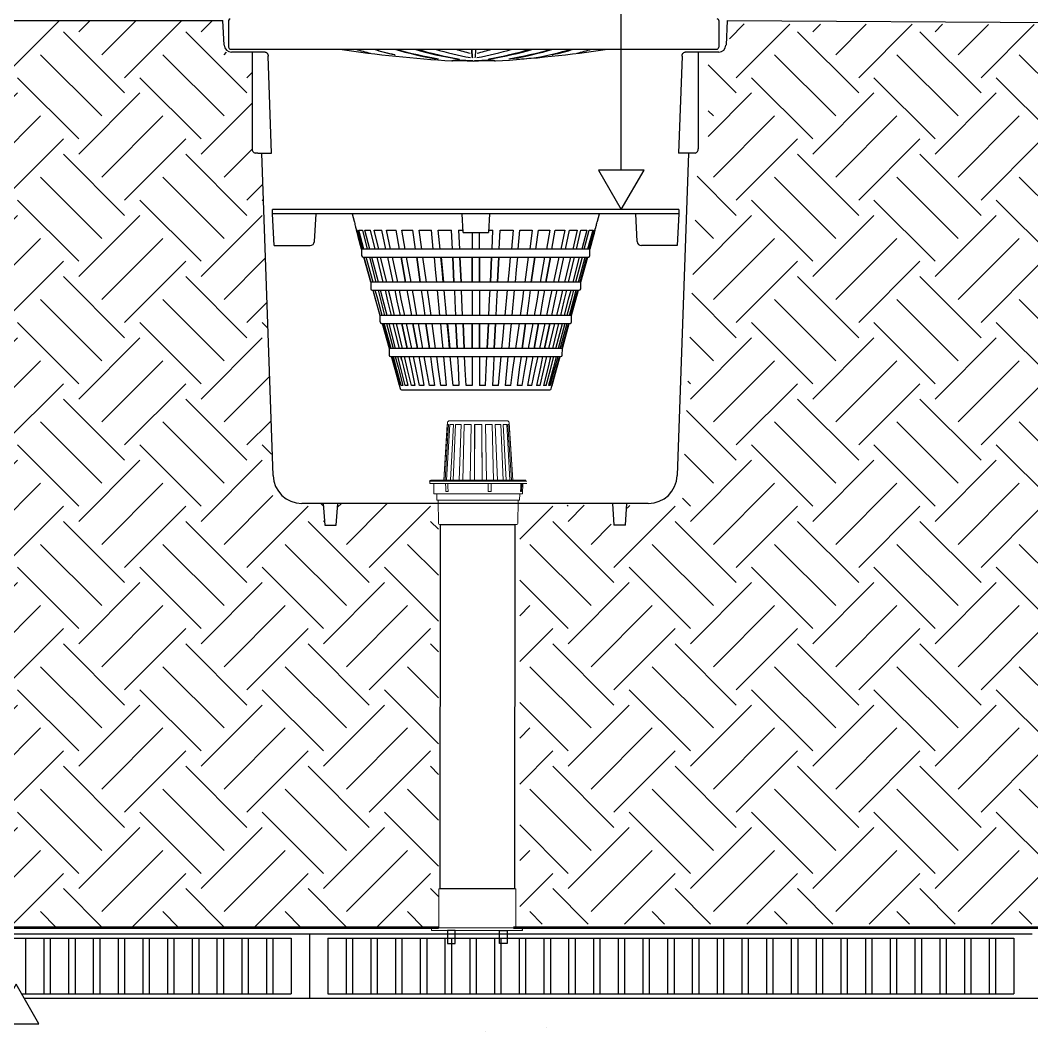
# Model space of a CAD drawing. Header units: millimetres. Extents: x 3083 to 7283, y 1609 to 4579.
# Drawn here: x 3939.4 to 4310.5, y 3031.5 to 3405.3 of the extents above; entities that cross this region are included whole.
import ezdxf

# ---------------------------------------------------------------- set-up
doc = ezdxf.new("R2010")
doc.units = ezdxf.units.MM
pattern_1 = [(45, (-13893.087, -342.53), (0, 44.90128), [31.75, -31.75]), (45, (-13901.506, -334.11), (0, 44.90128), [31.75, -31.75]), (45, (-13909.925, -325.69), (0, 44.90128), [31.75, -31.75]), (135, (-13909.925, -320.078), (-44.90128, 0), [31.75, -31.75]), (135, (-13901.506, -311.66), (-44.90128, 0), [31.75, -31.75]), (135, (-13893.087, -303.24), (-44.90128, 0), [31.75, -31.75])]

msp = doc.modelspace()

# ---------------------------------------------------------------- hatches: boundary and pattern name
h = msp.add_hatch()
h.set_pattern_fill('EARTH', color=256, scale=5, angle=45)
h.set_pattern_definition(pattern_1)
h.paths.add_polyline_path([(3788.25, 3087.71), (3788.25, 3079.16), (3793.19, 3079.16)], flags=17)
h.paths.add_polyline_path([(3617.07, 3274.43), (3614.29, 3275.72), (3614.86, 3268)], flags=16)
edge = h.paths.add_edge_path()
edge.add_line((4092.93, 3072.51), (4092.79, 3228.14))
edge.add_line((4092.79, 3228.14), (4055.91, 3228.14))
edge.add_line((4055.91, 3228.14), (4055.35, 3220.21))
edge.add_line((4055.35, 3220.21), (4051.12, 3220.21))
edge.add_line((4051.12, 3220.21), (4050.56, 3228.14))
edge.add_line((4050.56, 3228.14), (4032.15, 3228.14))
edge.add_line((4032.15, 3228.14), (4028.02, 3356.67))
edge.add_line((4028.02, 3356.67), (4024.45, 3356.67))
edge.add_line((4024.45, 3356.67), (4024.45, 3393.69))
edge.add_line((4024.45, 3393.69), (4013.54, 3393.69))
edge.add_line((4013.54, 3393.69), (4013.73, 3405.33))
edge.add_line((4013.73, 3405.33), (3587.72, 3405.33))
edge.add_line((3587.72, 3405.33), (3587.72, 3270))
edge.add_arc((3589.72, 3270), 2, 180, 270)
edge.add_line((3589.72, 3268), (3614.86, 3268))
edge.add_line((3614.86, 3268), (3786.25, 3268))
edge.add_arc((3786.25, 3266), 2, 0, 90, ccw=False)
edge.add_line((3788.25, 3266), (3788.25, 3072.51))
edge.add_line((3788.25, 3072.51), (4092.93, 3072.51))
h = msp.add_hatch()
h.set_pattern_fill('EARTH', color=256, scale=5, angle=45)
h.set_pattern_definition(pattern_1)
h.paths.add_polyline_path([(4518.37, 3358.2), (4507.12, 3358.2), (4506.83, 3366.81), (4506.61, 3373.49), (4504.84, 3373.49), (4504.84, 3376.9), (4479.04, 3376.9), (4479.04, 3385.7), (4475.55, 3385.7), (4475.55, 3389.39), (4472.99, 3389.39), (4472.99, 3393.96), (4471.1, 3393.96), (4471.1, 3397.36), (4469.74, 3397.36), (4469.74, 3403.59), (4199.63, 3404.02), (4199.63, 3389.77), (4191.82, 3389.77), (4191.82, 3353.66), (4188.01, 3353.66), (4182.31, 3227.37), (4162.15, 3227.37), (4162.15, 3219.43), (4156.28, 3219.43), (4156.28, 3227.45), (4122.68, 3227.45), (4122.68, 3073.85), (4518.37, 3073.85)])

# ---------------------------------------------------------------- linework, layer by layer
for p, q in [((4159.93, 3350.44, -163.19), (4159.93, 3502.48, -163.19)), ((3579.72, 3405.33, -163.19), (4013.73, 3405.33, -163.19)), ((4198.85, 3405.33, -163.19), (4469.74, 3403.59, -163.19)), ((4045.49, 3070.31, -163.19), (4045.49, 3046.62, -163.19)), ((4045.49, 3070.31, -163.19), (4310.74, 3070.31, -163.19)), ((4045.49, 3070.31, -163.19), (4045.49, 3046.62, -163.19)), ((3941.29, 3068.73, -163.19), (3941.29, 3048.2, -163.19)), ((3948, 3068.73, -163.19), (3948, 3048.2, -163.19)), ((3950.37, 3068.73, -163.19), (3950.37, 3048.2, -163.19)), ((3957.08, 3068.73, -163.19), (3957.08, 3068.41, -163.19)), ((3957.08, 3068.41, -163.19), (3957.08, 3048.2, -163.19)), ((3959.45, 3068.73, -163.19), (3959.45, 3048.2, -163.19)), ((3966.16, 3068.73, -163.19), (3966.16, 3048.2, -163.19)), ((3968.52, 3068.73, -163.19), (3968.52, 3048.2, -163.19)), ((3975.23, 3068.73, -163.19), (3975.23, 3048.2, -163.19)), ((3977.6, 3068.73, -163.19), (3977.6, 3048.2, -163.19)), ((3984.31, 3068.73, -163.19), (3984.31, 3048.2, -163.19)), ((3986.68, 3068.73, -163.19), (3986.68, 3048.2, -163.19)), ((3993.39, 3068.73, -163.19), (3993.39, 3048.2, -163.19)), ((3995.76, 3068.73, -163.19), (3995.76, 3048.2, -163.19)), ((4002.47, 3068.73, -163.19), (4002.47, 3048.2, -163.19)), ((4004.84, 3068.73, -163.19), (4004.84, 3048.2, -163.19)), ((4011.55, 3068.73, -163.19), (4011.55, 3048.2, -163.19)), ((4013.92, 3068.73, -163.19), (4013.92, 3048.2, -163.19)), ((4020.63, 3068.73, -163.19), (4020.63, 3048.2, -163.19)), ((4022.99, 3068.73, -163.19), (4022.99, 3048.2, -163.19)), ((4029.7, 3068.73, -163.19), (4029.7, 3048.2, -163.19)), ((4032.07, 3068.73, -163.19), (4032.07, 3048.2, -163.19)), ((4038.78, 3068.73, -163.19), (4038.78, 3048.2, -163.19)), ((4052.2, 3068.73, -163.19), (4304.03, 3068.73, -163.19)), ((4052.2, 3068.73, -163.19), (4052.2, 3048.2, -163.19)), ((4058.91, 3068.73, -163.19), (4058.91, 3048.2, -163.19)), ((4061.28, 3068.73, -163.19), (4061.28, 3048.2, -163.19)), ((4067.99, 3068.73, -163.19), (4067.99, 3048.2, -163.19)), ((4070.36, 3068.73, -163.19), (4070.36, 3048.2, -163.19)), ((4077.07, 3068.73, -163.19), (4077.07, 3048.2, -163.19)), ((4079.44, 3068.73, -163.19), (4079.44, 3048.2, -163.19)), ((4086.15, 3068.73, -163.19), (4086.15, 3048.2, -163.19)), ((4088.52, 3068.73, -163.19), (4088.52, 3048.2, -163.19)), ((4095.23, 3068.73, -163.19), (4095.23, 3048.2, -163.19)), ((4097.59, 3068.73, -163.19), (4097.59, 3048.2, -163.19)), ((4104.3, 3068.73, -163.19), (4104.3, 3048.2, -163.19)), ((4106.67, 3068.73, -163.19), (4106.67, 3048.2, -163.19)), ((4113.38, 3068.73, -163.19), (4113.38, 3048.2, -163.19)), ((4115.75, 3068.73, -163.19), (4115.75, 3048.2, -163.19)), ((4122.46, 3068.73, -163.19), (4122.46, 3048.2, -163.19)), ((4124.83, 3068.73, -163.19), (4124.83, 3048.2, -163.19)), ((4131.54, 3068.73, -163.19), (4131.54, 3048.2, -163.19)), ((4133.91, 3068.73, -163.19), (4133.91, 3048.2, -163.19)), ((4140.62, 3068.73, -163.19), (4140.62, 3048.2, -163.19)), ((4142.99, 3068.73, -163.19), (4142.99, 3048.2, -163.19)), ((4149.7, 3068.73, -163.19), (4149.7, 3048.2, -163.19)), ((4152.06, 3068.73, -163.19), (4152.06, 3048.2, -163.19)), ((4158.77, 3068.73, -163.19), (4158.77, 3048.2, -163.19)), ((4161.14, 3068.73, -163.19), (4161.14, 3048.2, -163.19)), ((4167.85, 3068.73, -163.19), (4167.85, 3048.2, -163.19)), ((4170.22, 3068.73, -163.19), (4170.22, 3048.2, -163.19)), ((4176.93, 3068.73, -163.19), (4176.93, 3048.2, -163.19)), ((4179.3, 3068.73, -163.19), (4179.3, 3048.2, -163.19)), ((4186.01, 3068.73, -163.19), (4186.01, 3048.2, -163.19)), ((4188.38, 3068.73, -163.19), (4188.38, 3048.2, -163.19)), ((4195.09, 3068.73, -163.19), (4195.09, 3048.2, -163.19)), ((4197.46, 3068.73, -163.19), (4197.46, 3048.2, -163.19)), ((4204.17, 3068.73, -163.19), (4204.17, 3048.2, -163.19)), ((4206.53, 3068.73, -163.19), (4206.53, 3048.2, -163.19)), ((4213.24, 3068.73, -163.19), (4213.24, 3048.2, -163.19)), ((4215.61, 3068.73, -163.19), (4215.61, 3048.2, -163.19)), ((4222.32, 3068.73, -163.19), (4222.32, 3048.2, -163.19)), ((4224.69, 3068.73, -163.19), (4224.69, 3048.2, -163.19)), ((4231.4, 3068.73, -163.19), (4231.4, 3048.2, -163.19)), ((4233.77, 3068.73, -163.19), (4233.77, 3048.2, -163.19)), ((4240.48, 3068.73, -163.19), (4240.48, 3048.2, -163.19)), ((4242.85, 3068.73, -163.19), (4242.85, 3048.2, -163.19)), ((4249.56, 3068.73, -163.19), (4249.56, 3048.2, -163.19)), ((4251.93, 3068.73, -163.19), (4251.93, 3048.2, -163.19)), ((4258.64, 3068.73, -163.19), (4258.64, 3048.2, -163.19)), ((4261, 3068.73, -163.19), (4261, 3048.2, -163.19)), ((4267.71, 3068.73, -163.19), (4267.71, 3048.2, -163.19)), ((4270.08, 3068.73, -163.19), (4270.08, 3048.2, -163.19)), ((4276.79, 3068.73, -163.19), (4276.79, 3048.2, -163.19)), ((4279.16, 3068.73, -163.19), (4279.16, 3048.2, -163.19)), ((4285.87, 3068.73, -163.19), (4285.87, 3048.2, -163.19)), ((4288.24, 3068.73, -163.19), (4288.24, 3048.2, -163.19)), ((4294.95, 3068.73, -163.19), (4294.95, 3048.2, -163.19)), ((4297.32, 3068.73, -163.19), (4297.32, 3048.2, -163.19)), ((4304.03, 3068.73, -163.19), (4304.03, 3048.2, -163.19)), ((3939.87, 3048.2, -163.19), (4038.78, 3048.2, -163.19)), ((4052.2, 3048.2, -163.19), (4304.03, 3048.2, -163.19)), ((3940.78, 3046.62, -163.19), (4045.49, 3046.62, -163.19)), ((4045.49, 3046.62, -163.19), (4310.74, 3046.62, -163.19))]:
    msp.add_line(p, q)
at = {"linetype": 'Continuous', "lineweight": -3}
for p, q in [((4014.21, 3396.2, -163.19), (4013.73, 3405.33, -163.19)), ((4015.82, 3405.33, -163.19), (4015.82, 3395.54, -163.19)), ((4195.7, 3405.33, -163.19), (4195.7, 3395.54, -163.19)), ((4198.85, 3405.33, -163.19), (4198.37, 3396.2, -163.19)), ((4016.61, 3394.75, -163.19), (4194.91, 3394.75, -163.19)), ((4029.24, 3393.69, -163.19), (4016.85, 3393.69, -163.19)), ((4024.45, 3393.69, -163.19), (4024.45, 3358.26, -163.19)), ((4031.6, 3356.67, -163.19), (4030.36, 3392.19, -163.19)), ((4111.08, 3391.04, -163.19), (4111.06, 3391.04, -163.19)), ((4182.23, 3392.19, -163.19), (4180.99, 3356.67, -163.19)), ((4195.73, 3393.69, -163.19), (4183.35, 3393.69, -163.19)), ((4188.14, 3393.69, -163.19), (4188.14, 3358.26, -163.19)), ((4097.8, 3390.44, -163.19), (4097.79, 3390.43, -163.19)), ((4105.43, 3390.44, -163.19), (4105.76, 3390.43, -163.19)), ((4105.76, 3390.43, -163.19), (4106.09, 3390.44, -163.19)), ((4106.09, 3390.44, -163.19), (4106.8, 3390.48, -163.19)), ((4106.8, 3390.48, -163.19), (4107.5, 3390.52, -163.19)), ((4113.06, 3390.58, -163.19), (4113.38, 3390.53, -163.19)), ((4113.73, 3390.44, -163.19), (4113.73, 3390.43, -163.19)), ((4026.51, 3356.67, -163.19), (4025.57, 3356.67, -163.19)), ((4026.51, 3356.67, -163.19), (4031.6, 3356.67, -163.19)), ((4032.15, 3238.35, -163.19), (4028.02, 3356.67, -163.19)), ((4184.57, 3356.67, -163.19), (4180.43, 3238.35, -163.19)), ((4186.08, 3356.67, -163.19), (4180.99, 3356.67, -163.19)), ((4187.02, 3356.67, -163.19), (4186.08, 3356.67, -163.19)), ((4031.94, 3334.38, -163.19), (4031.94, 3335.96, -163.19)), ((4181.1, 3335.96, -163.19), (4031.94, 3335.96, -163.19)), ((4181.1, 3335.96, -163.19), (4181.1, 3334.38, -163.19)), ((4032.55, 3322.74, -163.19), (4031.94, 3334.38, -163.19)), ((4181.1, 3334.38, -163.19), (4031.94, 3334.38, -163.19)), ((4047.81, 3334.38, -163.19), (4047.28, 3324.25, -163.19)), ((4061.11, 3334.38, -163.19), (4061.85, 3331.73, -163.19)), ((4101.86, 3327.5, -163.19), (4101.5, 3334.38, -163.19)), ((4111.54, 3334.38, -163.19), (4111.18, 3327.5, -163.19)), ((4151.19, 3331.73, -163.19), (4151.93, 3334.38, -163.19)), ((4165.76, 3324.25, -163.19), (4165.23, 3334.38, -163.19)), ((4181.1, 3334.38, -163.19), (4180.49, 3322.74, -163.19)), ((4062.51, 3329.07, -163.19), (4064.61, 3321.46, -163.19)), ((4062.51, 3329.04, -163.19), (4062.52, 3329.04, -163.19)), ((4062.77, 3328.42, -163.19), (4063.14, 3328.42, -163.19)), ((4063.24, 3326.71, -163.19), (4062.77, 3328.42, -163.19)), ((4063.14, 3328.42, -163.19), (4065.04, 3321.46, -163.19)), ((4063.6, 3328.42, -163.19), (4064.9, 3328.42, -163.19)), ((4065.5, 3321.46, -163.19), (4063.6, 3328.42, -163.19)), ((4064.9, 3328.42, -163.19), (4066.71, 3321.46, -163.19)), ((4065.8, 3328.42, -163.19), (4067.91, 3328.42, -163.19)), ((4067.61, 3321.46, -163.19), (4065.8, 3328.42, -163.19)), ((4069.59, 3321.46, -163.19), (4067.91, 3328.42, -163.19)), ((4069.24, 3328.42, -163.19), (4072.11, 3328.42, -163.19)), ((4070.91, 3321.46, -163.19), (4069.24, 3328.42, -163.19)), ((4073.58, 3321.46, -163.19), (4072.11, 3328.42, -163.19)), ((4073.81, 3328.42, -163.19), (4077.34, 3328.42, -163.19)), ((4075.28, 3321.46, -163.19), (4073.81, 3328.42, -163.19)), ((4078.58, 3321.46, -163.19), (4077.34, 3328.42, -163.19)), ((4079.37, 3328.42, -163.19), (4083.47, 3328.42, -163.19)), ((4080.61, 3321.46, -163.19), (4079.37, 3328.42, -163.19)), ((4084.43, 3321.46, -163.19), (4083.47, 3328.42, -163.19)), ((4086.72, 3321.46, -163.19), (4085.76, 3328.42, -163.19)), ((4090.95, 3321.46, -163.19), (4090.29, 3328.42, -163.19)), ((4093.44, 3321.46, -163.19), (4092.78, 3328.42, -163.19)), ((4097.94, 3321.46, -163.19), (4097.61, 3328.42, -163.19)), ((4100.21, 3328.42, -163.19), (4101.81, 3328.42, -163.19)), ((4100.21, 3328.42, -163.19), (4100.55, 3321.46, -163.19)), ((4101.86, 3327.5, -163.19), (4111.18, 3327.5, -163.19)), ((4105.2, 3327.5, -163.19), (4105.2, 3321.46, -163.19)), ((4107.84, 3321.46, -163.19), (4107.84, 3327.5, -163.19)), ((4111.23, 3328.42, -163.19), (4112.83, 3328.42, -163.19)), ((4112.49, 3321.46, -163.19), (4112.83, 3328.42, -163.19)), ((4115.1, 3321.46, -163.19), (4115.43, 3328.42, -163.19)), ((4120.26, 3328.42, -163.19), (4119.6, 3321.46, -163.19)), ((4122.09, 3321.46, -163.19), (4122.75, 3328.42, -163.19)), ((4122.75, 3328.42, -163.19), (4127.28, 3328.42, -163.19)), ((4127.28, 3328.42, -163.19), (4126.32, 3321.46, -163.19)), ((4128.61, 3321.46, -163.19), (4129.57, 3328.42, -163.19)), ((4129.57, 3328.42, -163.19), (4133.67, 3328.42, -163.19)), ((4133.67, 3328.42, -163.19), (4132.43, 3321.46, -163.19)), ((4134.46, 3321.46, -163.19), (4135.7, 3328.42, -163.19)), ((4135.7, 3328.42, -163.19), (4139.23, 3328.42, -163.19)), ((4139.23, 3328.42, -163.19), (4137.76, 3321.46, -163.19)), ((4139.46, 3321.46, -163.19), (4140.93, 3328.42, -163.19)), ((4140.93, 3328.42, -163.19), (4143.8, 3328.42, -163.19)), ((4143.8, 3328.42, -163.19), (4142.13, 3321.46, -163.19)), ((4143.45, 3321.46, -163.19), (4145.13, 3328.42, -163.19)), ((4145.13, 3328.42, -163.19), (4147.24, 3328.42, -163.19)), ((4147.24, 3328.42, -163.19), (4145.43, 3321.46, -163.19)), ((4146.33, 3321.46, -163.19), (4148.14, 3328.42, -163.19)), ((4149.44, 3328.42, -163.19), (4147.54, 3321.46, -163.19)), ((4148, 3321.46, -163.19), (4149.9, 3328.42, -163.19)), ((4148.14, 3328.42, -163.19), (4149.44, 3328.42, -163.19)), ((4148.43, 3321.46, -163.19), (4150.53, 3329.07, -163.19)), ((4150.27, 3328.42, -163.19), (4149.8, 3326.71, -163.19)), ((4149.9, 3328.42, -163.19), (4150.27, 3328.42, -163.19)), ((4150.53, 3329.04, -163.19), (4150.53, 3329.04, -163.19)), ((4064.64, 3321.46, -163.19), (4063.4, 3325.92, -163.19)), ((4149.64, 3325.92, -163.19), (4148.4, 3321.46, -163.19)), ((4032.55, 3322.74, -163.19), (4045.7, 3322.74, -163.19)), ((4064.61, 3321.46, -163.19), (4064.64, 3319.03, -163.19)), ((4148.43, 3321.46, -163.19), (4064.61, 3321.46, -163.19)), ((4148.4, 3319.03, -163.19), (4148.43, 3321.46, -163.19)), ((4180.49, 3322.74, -163.19), (4167.35, 3322.74, -163.19)), ((4065.43, 3318.51, -163.19), (4067.99, 3309.3, -163.19)), ((4068.01, 3309.3, -163.19), (4065.46, 3318.51, -163.19)), ((4068.83, 3309.3, -163.19), (4066.31, 3318.51, -163.19)), ((4067.48, 3318.51, -163.19), (4069.88, 3309.3, -163.19)), ((4070.79, 3309.3, -163.19), (4068.38, 3318.51, -163.19)), ((4072.51, 3309.3, -163.19), (4070.3, 3318.51, -163.19)), ((4073.83, 3309.3, -163.19), (4071.62, 3318.51, -163.19)), ((4076.17, 3309.3, -163.19), (4074.21, 3318.51, -163.19)), ((4077.87, 3309.3, -163.19), (4075.91, 3318.51, -163.19)), ((4079.11, 3318.51, -163.19), (4080.75, 3309.3, -163.19)), ((4080.75, 3309.3, -163.19), (4079.11, 3318.51, -163.19)), ((4082.78, 3309.3, -163.19), (4081.14, 3318.51, -163.19)), ((4084.84, 3318.51, -163.19), (4086.12, 3309.3, -163.19)), ((4086.12, 3309.3, -163.19), (4084.84, 3318.51, -163.19)), ((4088.41, 3309.3, -163.19), (4087.13, 3318.51, -163.19)), ((4093.81, 3318.51, -163.19), (4094.68, 3309.3, -163.19)), ((4094.69, 3309.3, -163.19), (4093.82, 3318.51, -163.19)), ((4094.7, 3309.3, -163.19), (4093.83, 3318.51, -163.19)), ((4098.09, 3318.51, -163.19), (4098.53, 3309.3, -163.19)), ((4098.53, 3309.3, -163.19), (4098.09, 3318.51, -163.19)), ((4101.14, 3309.3, -163.19), (4100.69, 3318.51, -163.19)), ((4100.69, 3318.51, -163.19), (4101.14, 3309.3, -163.19)), ((4105.2, 3318.51, -163.19), (4105.2, 3309.3, -163.19)), ((4105.2, 3309.3, -163.19), (4105.2, 3318.51, -163.19)), ((4107.84, 3318.51, -163.19), (4107.84, 3309.3, -163.19)), ((4107.84, 3309.3, -163.19), (4107.84, 3318.51, -163.19)), ((4111.9, 3309.3, -163.19), (4112.35, 3318.51, -163.19)), ((4112.35, 3318.51, -163.19), (4111.9, 3309.3, -163.19)), ((4114.95, 3318.51, -163.19), (4114.51, 3309.3, -163.19)), ((4114.51, 3309.3, -163.19), (4114.95, 3318.51, -163.19)), ((4124.63, 3309.3, -163.19), (4125.91, 3318.51, -163.19)), ((4128.2, 3318.51, -163.19), (4126.92, 3309.3, -163.19)), ((4126.92, 3309.3, -163.19), (4128.2, 3318.51, -163.19)), ((4130.26, 3309.3, -163.19), (4131.9, 3318.51, -163.19)), ((4133.93, 3318.51, -163.19), (4132.29, 3309.3, -163.19)), ((4132.29, 3309.3, -163.19), (4133.93, 3318.51, -163.19)), ((4135.17, 3309.3, -163.19), (4137.13, 3318.51, -163.19)), ((4136.87, 3309.3, -163.19), (4138.83, 3318.51, -163.19)), ((4139.21, 3309.3, -163.19), (4141.42, 3318.51, -163.19)), ((4140.53, 3309.3, -163.19), (4142.74, 3318.51, -163.19)), ((4142.25, 3309.3, -163.19), (4144.66, 3318.51, -163.19)), ((4145.56, 3318.51, -163.19), (4143.16, 3309.3, -163.19)), ((4144.21, 3309.3, -163.19), (4146.73, 3318.51, -163.19)), ((4147.19, 3318.51, -163.19), (4144.67, 3309.3, -163.19)), ((4145.03, 3309.3, -163.19), (4147.58, 3318.51, -163.19)), ((4145.05, 3309.3, -163.19), (4147.61, 3318.51, -163.19)), ((4067.99, 3309.3, -163.19), (4068.01, 3306.87, -163.19)), ((4145.05, 3309.3, -163.19), (4067.99, 3309.3, -163.19)), ((4145.03, 3306.87, -163.19), (4145.05, 3309.3, -163.19)), ((4068.81, 3306.35, -163.19), (4071.36, 3297.13, -163.19)), ((4092.39, 3306.35, -163.19), (4093.26, 3297.13, -163.19)), ((4095.75, 3297.13, -163.19), (4094.87, 3306.35, -163.19)), ((4117.29, 3297.13, -163.19), (4118.17, 3306.35, -163.19)), ((4120.65, 3306.35, -163.19), (4119.78, 3297.13, -163.19)), ((4141.68, 3297.13, -163.19), (4144.23, 3306.35, -163.19)), ((4071.36, 3297.13, -163.19), (4071.38, 3294.7, -163.19)), ((4141.68, 3297.13, -163.19), (4071.36, 3297.13, -163.19)), ((4072.18, 3294.18, -163.19), (4074.74, 3284.97, -163.19)), ((4072.5, 3294.18, -163.19), (4075.02, 3284.97, -163.19)), ((4075.48, 3284.97, -163.19), (4072.96, 3294.18, -163.19)), ((4073.82, 3294.18, -163.19), (4076.23, 3284.97, -163.19)), ((4077.13, 3284.97, -163.19), (4074.73, 3294.18, -163.19)), ((4076.14, 3294.18, -163.19), (4078.36, 3284.97, -163.19)), ((4079.68, 3284.97, -163.19), (4077.46, 3294.18, -163.19)), ((4079.38, 3294.18, -163.19), (4081.34, 3284.97, -163.19)), ((4081.34, 3284.97, -163.19), (4079.38, 3294.18, -163.19)), ((4083.04, 3284.97, -163.19), (4081.08, 3294.18, -163.19)), ((4083.45, 3294.18, -163.19), (4085.09, 3284.97, -163.19)), ((4085.09, 3284.97, -163.19), (4083.45, 3294.18, -163.19)), ((4087.12, 3284.97, -163.19), (4085.48, 3294.18, -163.19)), ((4088.22, 3294.18, -163.19), (4089.5, 3284.97, -163.19)), ((4089.5, 3284.97, -163.19), (4088.22, 3294.18, -163.19)), ((4091.79, 3284.97, -163.19), (4090.51, 3294.18, -163.19)), ((4096.12, 3294.18, -163.19), (4096.99, 3284.97, -163.19)), ((4097, 3284.97, -163.19), (4096.13, 3294.18, -163.19)), ((4097.01, 3284.97, -163.19), (4096.14, 3294.18, -163.19)), ((4099.26, 3294.18, -163.19), (4099.7, 3284.97, -163.19)), ((4099.7, 3284.97, -163.19), (4099.26, 3294.18, -163.19)), ((4102.31, 3284.97, -163.19), (4101.86, 3294.18, -163.19)), ((4101.86, 3294.18, -163.19), (4102.31, 3284.97, -163.19)), ((4105.2, 3294.18, -163.19), (4105.2, 3284.97, -163.19)), ((4105.2, 3284.97, -163.19), (4105.2, 3294.18, -163.19)), ((4107.84, 3294.18, -163.19), (4107.84, 3284.97, -163.19)), ((4107.84, 3284.97, -163.19), (4107.84, 3294.18, -163.19)), ((4110.73, 3284.97, -163.19), (4111.18, 3294.18, -163.19)), ((4111.18, 3294.18, -163.19), (4110.73, 3284.97, -163.19)), ((4113.78, 3294.18, -163.19), (4113.34, 3284.97, -163.19)), ((4113.34, 3284.97, -163.19), (4113.78, 3294.18, -163.19)), ((4121.25, 3284.97, -163.19), (4122.53, 3294.18, -163.19)), ((4124.82, 3294.18, -163.19), (4123.54, 3284.97, -163.19)), ((4123.54, 3284.97, -163.19), (4124.82, 3294.18, -163.19)), ((4125.92, 3284.97, -163.19), (4127.56, 3294.18, -163.19)), ((4129.59, 3294.18, -163.19), (4127.95, 3284.97, -163.19)), ((4127.95, 3284.97, -163.19), (4129.59, 3294.18, -163.19)), ((4130, 3284.97, -163.19), (4131.96, 3294.18, -163.19)), ((4133.66, 3294.18, -163.19), (4131.7, 3284.97, -163.19)), ((4131.7, 3284.97, -163.19), (4133.66, 3294.18, -163.19)), ((4133.36, 3284.97, -163.19), (4135.58, 3294.18, -163.19)), ((4136.9, 3294.18, -163.19), (4134.68, 3284.97, -163.19)), ((4135.91, 3284.97, -163.19), (4138.31, 3294.18, -163.19)), ((4139.22, 3294.18, -163.19), (4136.81, 3284.97, -163.19)), ((4137.56, 3284.97, -163.19), (4140.08, 3294.18, -163.19)), ((4140.54, 3294.18, -163.19), (4138.02, 3284.97, -163.19)), ((4138.28, 3284.97, -163.19), (4140.83, 3294.18, -163.19)), ((4138.3, 3284.97, -163.19), (4140.86, 3294.18, -163.19)), ((4141.66, 3294.7, -163.19), (4141.68, 3297.13, -163.19)), ((4074.74, 3284.97, -163.19), (4074.76, 3282.54, -163.19)), ((4138.3, 3284.97, -163.19), (4074.74, 3284.97, -163.19)), ((4138.28, 3282.54, -163.19), (4138.3, 3284.97, -163.19)), ((4075.55, 3282.02, -163.19), (4078.82, 3270.24, -163.19)), ((4079.37, 3280.75, -163.19), (4079.04, 3282.02, -163.19)), ((4079.32, 3280.95, -163.19), (4079.05, 3282.02, -163.19)), ((4094.7, 3282.02, -163.19), (4095.7, 3271.44, -163.19)), ((4098.19, 3271.44, -163.19), (4097.18, 3282.02, -163.19)), ((4114.85, 3271.44, -163.19), (4115.86, 3282.02, -163.19)), ((4118.34, 3282.02, -163.19), (4117.34, 3271.44, -163.19)), ((4134, 3282.02, -163.19), (4133.67, 3280.75, -163.19)), ((4133.99, 3282.02, -163.19), (4133.72, 3280.95, -163.19)), ((4134.22, 3270.24, -163.19), (4137.49, 3282.02, -163.19)), ((4078.72, 3271.44, -163.19), (4078.52, 3271.44, -163.19)), ((4079.76, 3271.44, -163.19), (4079.17, 3271.44, -163.19)), ((4081.61, 3271.44, -163.19), (4080.66, 3271.44, -163.19)), ((4084.22, 3271.44, -163.19), (4082.93, 3271.44, -163.19)), ((4087.51, 3271.44, -163.19), (4085.92, 3271.44, -163.19)), ((4091.37, 3271.44, -163.19), (4089.53, 3271.44, -163.19)), ((4095.7, 3271.44, -163.19), (4093.67, 3271.44, -163.19)), ((4100.36, 3271.44, -163.19), (4098.19, 3271.44, -163.19)), ((4105.2, 3271.44, -163.19), (4102.96, 3271.44, -163.19)), ((4110.08, 3271.44, -163.19), (4107.84, 3271.44, -163.19)), ((4114.85, 3271.44, -163.19), (4112.68, 3271.44, -163.19)), ((4119.38, 3271.44, -163.19), (4117.34, 3271.44, -163.19)), ((4123.51, 3271.44, -163.19), (4121.67, 3271.44, -163.19)), ((4127.12, 3271.44, -163.19), (4125.53, 3271.44, -163.19)), ((4130.11, 3271.44, -163.19), (4128.82, 3271.44, -163.19)), ((4132.38, 3271.44, -163.19), (4131.43, 3271.44, -163.19)), ((4133.87, 3271.44, -163.19), (4133.28, 3271.44, -163.19)), ((4134.52, 3271.44, -163.19), (4134.32, 3271.44, -163.19)), ((4079.33, 3269.85, -163.19), (4079.6, 3269.85, -163.19)), ((4102.68, 3269.85, -163.19), (4110.36, 3269.85, -163.19)), ((4133.44, 3269.85, -163.19), (4133.71, 3269.85, -163.19)), ((4169.86, 3228.14, -163.19), (4042.72, 3228.14, -163.19)), ((4050.56, 3228.14, -163.19), (4051.12, 3220.21, -163.19)), ((4055.35, 3220.21, -163.19), (4055.91, 3228.14, -163.19)), ((4156.68, 3228.14, -163.19), (4157.24, 3220.21, -163.19)), ((4161.47, 3220.21, -163.19), (4162.02, 3228.14, -163.19)), ((4051.12, 3220.21, -163.19), (4053.24, 3220.21, -163.19)), ((4053.24, 3220.21, -163.19), (4055.35, 3220.21, -163.19)), ((4159.35, 3220.21, -163.19), (4157.24, 3220.21, -163.19)), ((4161.47, 3220.21, -163.19), (4159.35, 3220.21, -163.19))]:
    msp.add_line(p, q, dxfattribs=at)
at = {"linetype": 'Continuous', "lineweight": 0}
for p, q in [((4096.1, 3257.73, -163.19), (4094.76, 3236.67, -163.19)), ((4096.08, 3257.08, -163.19), (4094.78, 3236.67, -163.19)), ((4095.28, 3236.67, -163.19), (4096.54, 3257.08, -163.19)), ((4096.98, 3257.08, -163.19), (4095.81, 3236.67, -163.19)), ((4096.08, 3257.08, -163.19), (4096.54, 3257.08, -163.19)), ((4096.89, 3258.47, -163.19), (4117.99, 3258.47, -163.19)), ((4096.98, 3257.08, -163.19), (4098.32, 3257.08, -163.19)), ((4097.24, 3236.67, -163.19), (4098.32, 3257.08, -163.19)), ((4099.15, 3257.08, -163.19), (4098.25, 3236.67, -163.19)), ((4099.15, 3257.08, -163.19), (4101.2, 3257.08, -163.19)), ((4100.43, 3236.67, -163.19), (4101.2, 3257.08, -163.19)), ((4102.32, 3257.08, -163.19), (4101.79, 3236.67, -163.19)), ((4102.32, 3257.08, -163.19), (4104.83, 3257.08, -163.19)), ((4104.47, 3236.67, -163.19), (4104.83, 3257.08, -163.19)), ((4106.11, 3257.08, -163.19), (4106.02, 3236.67, -163.19)), ((4106.02, 3236.67, -163.19), (4106.11, 3257.08, -163.19)), ((4106.04, 3239.28, -163.19), (4106.12, 3257.08, -163.19)), ((4106.06, 3239.11, -163.19), (4106.14, 3257.08, -163.19)), ((4106.11, 3257.08, -163.19), (4108.78, 3257.08, -163.19)), ((4108.74, 3257.08, -163.19), (4108.76, 3253.11, -163.19)), ((4108.74, 3257.08, -163.19), (4108.84, 3236.67, -163.19)), ((4108.87, 3236.67, -163.19), (4108.78, 3257.08, -163.19)), ((4110.05, 3257.08, -163.19), (4112.56, 3257.08, -163.19)), ((4110.05, 3257.08, -163.19), (4110.41, 3236.67, -163.19)), ((4113.09, 3236.67, -163.19), (4112.56, 3257.08, -163.19)), ((4113.69, 3257.08, -163.19), (4115.73, 3257.08, -163.19)), ((4113.69, 3257.08, -163.19), (4114.45, 3236.67, -163.19)), ((4116.63, 3236.67, -163.19), (4115.73, 3257.08, -163.19)), ((4116.56, 3257.08, -163.19), (4117.9, 3257.08, -163.19)), ((4116.56, 3257.08, -163.19), (4117.64, 3236.67, -163.19)), ((4119.07, 3236.67, -163.19), (4117.9, 3257.08, -163.19)), ((4118.34, 3257.08, -163.19), (4118.81, 3257.08, -163.19)), ((4118.34, 3257.08, -163.19), (4119.6, 3236.67, -163.19)), ((4120.12, 3236.67, -163.19), (4118.78, 3257.73, -163.19)), ((4120.1, 3236.67, -163.19), (4118.81, 3257.08, -163.19)), ((4108.76, 3253.11, -163.19), (4108.83, 3236.67, -163.19)), ((4106.03, 3236.67, -163.19), (4106.04, 3239.28, -163.19)), ((4106.05, 3236.67, -163.19), (4106.06, 3239.11, -163.19)), ((4089.61, 3236.27, -163.19), (4089.61, 3235.48, -163.19)), ((4125.28, 3236.27, -163.19), (4089.61, 3236.27, -163.19)), ((4125.28, 3235.48, -163.19), (4089.61, 3235.48, -163.19)), ((4090, 3236.67, -163.19), (4124.88, 3236.67, -163.19)), ((4091.09, 3235.48, -163.19), (4091.19, 3231.71, -163.19)), ((4095.47, 3235.48, -163.19), (4095.5, 3233.82, -163.19)), ((4096.33, 3234.17, -163.19), (4096.31, 3235.48, -163.19)), ((4096.36, 3232.51, -163.19), (4096.33, 3234.17, -163.19)), ((4111.1, 3235.48, -163.19), (4111.08, 3233.82, -163.19)), ((4112.22, 3232.51, -163.19), (4112.24, 3234.17, -163.19)), ((4112.24, 3234.17, -163.19), (4112.24, 3235.48, -163.19)), ((4123.07, 3235.48, -163.19), (4123.03, 3233.82, -163.19)), ((4123.37, 3232.51, -163.19), (4123.44, 3235.48, -163.19)), ((4123.69, 3231.71, -163.19), (4123.79, 3235.48, -163.19)), ((4123.69, 3231.71, -163.19), (4091.19, 3231.71, -163.19)), ((4092.22, 3231.71, -163.19), (4092.3, 3229.34, -163.19)), ((4095.5, 3233.82, -163.19), (4095.52, 3232.51, -163.19)), ((4111.08, 3233.82, -163.19), (4111.08, 3232.51, -163.19)), ((4122.58, 3229.34, -163.19), (4122.66, 3231.71, -163.19)), ((4123.03, 3233.82, -163.19), (4122.99, 3232.51, -163.19)), ((4122.58, 3229.34, -163.19), (4092.3, 3229.34, -163.19)), ((4092.78, 3229.34, -163.19), (4092.87, 3220.81, -163.19)), ((4122.01, 3220.81, -163.19), (4122.11, 3229.34, -163.19)), ((4121.61, 3220.42, -163.19), (4093.27, 3220.42, -163.19))]:
    msp.add_line(p, q, dxfattribs=at)
at = {"color": 0, "lineweight": 0}
for p, q in [((4092.93, 3086.75, -163.19), (4121.28, 3086.75, -163.19)), ((4092.93, 3072.43, -163.19), (4092.93, 3086.75, -163.19)), ((4121.28, 3086.75, -163.19), (4121.28, 3072.43, -163.19)), ((4090.25, 3071.83, -163.19), (4090.25, 3071.53, -163.19)), ((4090.25, 3071.53, -163.19), (4123.67, 3071.53, -163.19)), ((4123.07, 3072.43, -163.19), (4090.84, 3072.43, -163.19)), ((4121.28, 3072.43, -163.19), (4092.93, 3072.43, -163.19)), ((4123.67, 3071.53, -163.19), (4123.67, 3071.83, -163.19))]:
    msp.add_line(p, q, dxfattribs=at)
at = {"linetype": 'Continuous'}
for p, q in [((4110.06, 3034.27, -163.19), (4110.06, 3034.27, -163.19)), ((4132.62, 3035.82, -163.19), (4132.62, 3035.82, -163.19))]:
    msp.add_line(p, q, dxfattribs=at)
at = {"elevation": -163.19}
for points in [[(3940.78, 3046.62), (4771.53, 3046.62), (4771.53, 3405.33), (4878.28, 3405.33), (4878.28, 3033.57), (4982.44, 3033.57), (4982.44, 3093.29), (5051.89, 3093.29), (5051.89, 2887.33), (3419.15, 2887.33), (3419.15, 3025.97), (3590.85, 3025.97)], [(3780.25, 3070.31), (3936.55, 3070.31), (3958.17, 3070.31), (4045.49, 3070.31)], [(3786.96, 3068.73), (3935.64, 3068.73), (3957.26, 3068.73), (4038.78, 3068.73)]]:
    msp.add_lwpolyline(points, dxfattribs=at)
at = {"linetype": 'Continuous', "lineweight": -3, "elevation": -163.19}
for points in [[(4076.64, 3392.8), (4076.84, 3392.75), (4076.97, 3392.71)], [(4099.64, 3391.22), (4100.01, 3391.15), (4100.29, 3391.1)], [(4100.29, 3391.1), (4100.49, 3391.05), (4100.59, 3391.02)], [(4111.06, 3391.04), (4111.16, 3391.06), (4111.36, 3391.11), (4111.64, 3391.16), (4112.01, 3391.23)], [(4134.77, 3392.85), (4134.6, 3392.74), (4134.53, 3392.7), (4134.55, 3392.71)], [(4134.55, 3392.71), (4134.68, 3392.75), (4134.89, 3392.8)], [(4098.14, 3390.53), (4098.46, 3390.58), (4099.08, 3390.62), (4099.96, 3390.63), (4101.1, 3390.62)], [(4101.1, 3390.62), (4102.46, 3390.59), (4104.02, 3390.52)], [(4104.02, 3390.52), (4104.72, 3390.48), (4105.43, 3390.44)], [(4107.5, 3390.52), (4109.06, 3390.59), (4110.43, 3390.62)], [(4110.43, 3390.62), (4111.56, 3390.63), (4112.44, 3390.62), (4113.06, 3390.58)]]:
    msp.add_lwpolyline(points, dxfattribs=at)
at = {"elevation": -163.19}
for points in [[(4151.58, 3350.44), (4159.93, 3335.96), (4168.29, 3350.44)], [(4093.58, 3220.42), (4120.86, 3220.42), (4120.74, 3086.75), (4093.46, 3086.75)], [(4098.94, 3071.53), (4096.2, 3071.53), (4096.2, 3066.76), (4098.94, 3066.76)], [(4115.27, 3071.53), (4118, 3071.53), (4118, 3066.76), (4115.27, 3066.76)], [(3946.18, 3037.27), (3937.82, 3051.75), (3929.46, 3037.27)]]:
    msp.add_lwpolyline(points, close=True, dxfattribs=at)
at = {"linetype": 'Continuous', "lineweight": -3, "elevation": -163.19, "flags": 128}
for points in [[(4085.76, 3328.42), (4086.31, 3328.42), (4086.87, 3328.42), (4087.43, 3328.42), (4088, 3328.42), (4088.56, 3328.42), (4089.14, 3328.42), (4089.71, 3328.42), (4090.29, 3328.42)], [(4092.78, 3328.42), (4093.37, 3328.42), (4093.97, 3328.42), (4094.57, 3328.42), (4095.18, 3328.42), (4095.78, 3328.42), (4096.39, 3328.42), (4097, 3328.42), (4097.61, 3328.42)], [(4115.43, 3328.42), (4116.04, 3328.42), (4116.65, 3328.42), (4117.26, 3328.42), (4117.87, 3328.42), (4118.47, 3328.42), (4119.07, 3328.42), (4119.67, 3328.42), (4120.26, 3328.42)], [(4091.23, 3318.51), (4091.67, 3313.9), (4092.11, 3309.3)], [(4094.59, 3309.3), (4094.15, 3313.9), (4093.72, 3318.51)], [(4118.45, 3309.3), (4118.89, 3313.9), (4119.32, 3318.51)], [(4121.81, 3318.51), (4121.37, 3313.9), (4120.93, 3309.3)], [(4071.39, 3297.13), (4069.75, 3303.02), (4068.83, 3306.35)], [(4072.15, 3297.13), (4070.54, 3303.02), (4069.63, 3306.35)], [(4070.65, 3306.35), (4071.66, 3302.49), (4073.05, 3297.13)], [(4073.96, 3297.13), (4072.42, 3303.02), (4071.56, 3306.35)], [(4073.22, 3306.35), (4074.15, 3302.49), (4075.43, 3297.13)], [(4076.76, 3297.13), (4075.34, 3303.02), (4074.54, 3306.35)], [(4076.8, 3306.35), (4077.62, 3302.49), (4078.76, 3297.13)], [(4080.46, 3297.13), (4079.21, 3303.02), (4078.5, 3306.35)], [(4081.28, 3306.35), (4081.97, 3302.49), (4082.92, 3297.13)], [(4084.95, 3297.13), (4083.9, 3303.02), (4083.31, 3306.35)], [(4086.53, 3306.35), (4087.07, 3302.49), (4087.81, 3297.13)], [(4090.1, 3297.13), (4089.28, 3303.02), (4088.82, 3306.35)], [(4098.67, 3306.35), (4098.86, 3302.49), (4099.12, 3297.13)], [(4101.72, 3297.13), (4101.44, 3303.02), (4101.28, 3306.35)], [(4105.2, 3306.35), (4105.2, 3302.49), (4105.2, 3297.13)], [(4107.84, 3306.35), (4107.84, 3302.49), (4107.84, 3297.13)], [(4111.32, 3297.13), (4111.6, 3303.02), (4111.76, 3306.35)], [(4114.37, 3306.35), (4114.18, 3302.49), (4113.92, 3297.13)], [(4122.94, 3297.13), (4123.76, 3303.02), (4124.22, 3306.35)], [(4126.51, 3306.35), (4125.97, 3302.49), (4125.23, 3297.13)], [(4128.09, 3297.13), (4129.14, 3303.02), (4129.73, 3306.35)], [(4131.76, 3306.35), (4131.07, 3302.49), (4130.12, 3297.13)], [(4132.58, 3297.13), (4133.84, 3303.02), (4134.54, 3306.35)], [(4136.24, 3306.35), (4135.42, 3302.49), (4134.28, 3297.13)], [(4136.29, 3297.13), (4137.7, 3303.02), (4138.5, 3306.35)], [(4139.82, 3306.35), (4138.89, 3302.49), (4137.61, 3297.13)], [(4139.08, 3297.13), (4140.62, 3303.02), (4141.48, 3306.35)], [(4142.39, 3306.35), (4141.38, 3302.49), (4139.99, 3297.13)], [(4140.89, 3297.13), (4142.5, 3303.02), (4143.41, 3306.35)], [(4143.87, 3306.35), (4142.81, 3302.49), (4141.35, 3297.13)], [(4141.65, 3297.13), (4143.29, 3303.02), (4144.21, 3306.35)], [(4093.54, 3294.18), (4093.98, 3289.57), (4094.42, 3284.97)], [(4096.9, 3284.97), (4096.46, 3289.57), (4096.03, 3294.18)], [(4116.14, 3284.97), (4116.58, 3289.57), (4117.01, 3294.18)], [(4119.5, 3294.18), (4119.06, 3289.57), (4118.62, 3284.97)], [(4078.52, 3271.44), (4076.89, 3277.32), (4075.58, 3282.02)], [(4075.82, 3282.02), (4076.88, 3278.16), (4078.72, 3271.44)], [(4079.17, 3271.44), (4077.57, 3277.32), (4076.28, 3282.02)], [(4077, 3282.02), (4078, 3278.16), (4079.76, 3271.44)], [(4080.66, 3271.44), (4079.12, 3277.32), (4077.9, 3282.02)], [(4079.07, 3282.02), (4079.99, 3278.16), (4081.61, 3271.44)], [(4082.93, 3271.44), (4081.52, 3277.32), (4080.39, 3282.02)], [(4081.97, 3282.02), (4082.79, 3278.16), (4084.22, 3271.44)], [(4085.92, 3271.44), (4084.67, 3277.32), (4083.67, 3282.02)], [(4085.62, 3282.02), (4086.31, 3278.16), (4087.51, 3271.44)], [(4089.53, 3271.44), (4088.48, 3277.32), (4087.65, 3282.02)], [(4089.91, 3282.02), (4090.44, 3278.16), (4091.37, 3271.44)], [(4093.67, 3271.44), (4092.85, 3277.32), (4092.2, 3282.02)], [(4099.85, 3282.02), (4100.03, 3278.16), (4100.36, 3271.44)], [(4102.96, 3271.44), (4102.68, 3277.32), (4102.45, 3282.02)], [(4105.2, 3282.02), (4105.2, 3278.16), (4105.2, 3271.44)], [(4107.84, 3282.02), (4107.84, 3278.16), (4107.84, 3271.44)], [(4110.08, 3271.44), (4110.36, 3277.32), (4110.59, 3282.02)], [(4113.19, 3282.02), (4113.01, 3278.16), (4112.68, 3271.44)], [(4119.38, 3271.44), (4120.19, 3277.32), (4120.84, 3282.02)], [(4123.13, 3282.02), (4122.6, 3278.16), (4121.67, 3271.44)], [(4123.51, 3271.44), (4124.56, 3277.32), (4125.39, 3282.02)], [(4127.42, 3282.02), (4126.73, 3278.16), (4125.53, 3271.44)], [(4127.12, 3271.44), (4128.37, 3277.32), (4129.37, 3282.02)], [(4131.07, 3282.02), (4130.25, 3278.16), (4128.82, 3271.44)], [(4130.11, 3271.44), (4131.52, 3277.32), (4132.65, 3282.02)], [(4133.97, 3282.02), (4133.05, 3278.16), (4131.43, 3271.44)], [(4132.38, 3271.44), (4133.92, 3277.32), (4135.14, 3282.02)], [(4136.04, 3282.02), (4135.04, 3278.16), (4133.28, 3271.44)], [(4133.87, 3271.44), (4135.47, 3277.32), (4136.76, 3282.02)], [(4137.22, 3282.02), (4136.16, 3278.16), (4134.32, 3271.44)], [(4134.52, 3271.44), (4136.15, 3277.32), (4137.46, 3282.02)]]:
    msp.add_lwpolyline(points, dxfattribs=at)
at = {"const_width": 1, "elevation": -163.19}
for points in [[(3838.49, 3072.51), (4092.93, 3072.51)], [(4120.3, 3072.51), (4529.42, 3072.51)]]:
    msp.add_lwpolyline(points, dxfattribs=at)
at = {"linetype": 'Continuous', "lineweight": -3}
for centre, radius, start, end in [((4016.35, 3405.33, -163.19), 0.529, 90, 180), ((4195.18, 3405.33, -163.19), 0.529, 0, 90), ((4016.85, 3396.34, -163.19), 2.64, 183, 270), ((4016.61, 3395.54, -163.19), 0.794, 180, 270), ((4129.2, 3888.93, -163.19), 499.47, 261.648, 266.395), ((4101.03, 3527.34, -163.19), 138.08, 253.7936, 256.0934), ((4100.89, 3526.86, -163.19), 137.58, 253.7932, 256.1017), ((4107.48, 3527.12, -163.19), 137.82, 253.839, 257.0699), ((4107.64, 3526.94, -163.19), 137.66, 253.7961, 257.0579), ((4107.48, 3526.37, -163.19), 137.07, 253.7934, 257.0698), ((4114.76, 3525.7, -163.19), 136.36, 253.7979, 260.3179), ((4115.28, 3524.82, -163.19), 135.46, 253.7827, 260.4928), ((4115.49, 3525.64, -163.19), 136.31, 253.7977, 260.4648), ((4122.22, 3525.64, -163.19), 136.31, 253.7977, 260.4648), ((4122.02, 3524.82, -163.19), 135.46, 253.7827, 260.4928), ((4122.99, 3525.7, -163.19), 136.36, 253.7979, 260.3179), ((4122.78, 3524.88, -163.19), 135.52, 253.7835, 260.3452), ((4129.82, 3526.05, -163.19), 136.73, 253.7984, 259.3504), ((4129.63, 3525.3, -163.19), 135.96, 253.788, 259.3726), ((4137.7, 3527.34, -163.19), 138.08, 253.7936, 256.0934), ((4137.56, 3526.86, -163.19), 137.58, 253.7932, 256.1017), ((4081.7, 3526.05, -163.19), 136.73, 280.6496, 286.2016), ((4081.89, 3525.3, -163.19), 135.96, 280.6274, 286.212), ((4073.83, 3527.34, -163.19), 138.08, 283.9066, 286.2064), ((4073.97, 3526.86, -163.19), 137.58, 283.8983, 286.2068), ((4088.54, 3525.7, -163.19), 136.36, 279.6821, 286.2021), ((4088.74, 3524.88, -163.19), 135.52, 279.6548, 286.2165), ((4089.51, 3525.58, -163.19), 136.22, 279.5068, 286.1711), ((4082.32, 3888.98, -163.19), 499.53, 273.6048, 278.3514), ((4096.03, 3525.64, -163.19), 136.31, 279.5352, 286.2023), ((4096.24, 3524.82, -163.19), 135.46, 279.5072, 286.2173), ((4096.98, 3525.64, -163.19), 136.28, 279.6545, 286.1704), ((4103.4, 3526.05, -163.19), 136.73, 280.6496, 286.2016), ((4103.59, 3525.3, -163.19), 135.96, 280.6274, 286.212), ((4104.05, 3527.12, -163.19), 137.82, 282.9301, 286.161), ((4110.49, 3527.34, -163.19), 138.08, 283.9066, 286.2064), ((4110.63, 3526.86, -163.19), 137.58, 283.8983, 286.2068), ((4194.91, 3395.54, -163.19), 0.794, 270, 0), ((4195.73, 3396.34, -163.19), 2.64, 270, 357), ((4080.92, 3900.16, -163.19), 510.73, 274.5645, 275.3644), ((4080.94, 3899.96, -163.19), 510.52, 274.5644, 275.3646), ((4096.37, 3240.51, -163.19), 150.2, 86.5409, 87.0821), ((4096.57, 3244.21, -163.19), 146.5, 86.534, 87.089), ((4105.76, 3395.9, -163.19), 5.47, 266.5397, 273.4603), ((4115.15, 3240.51, -163.19), 150.2, 92.9179, 93.4591), ((4114.95, 3244.21, -163.19), 146.5, 92.911, 93.466), ((4025.85, 3358.06, -163.19), 1.42, 171.9508, 258.5779), ((4186.74, 3358.06, -163.19), 1.42, 281.4221, 8.0492), ((4045.7, 3324.33, -163.19), 1.59, 270, 357), ((4167.35, 3324.33, -163.19), 1.59, 183, 270), ((4065.16, 3319.04, -163.19), 0.529, 180.5, 270), ((4147.88, 3319.04, -163.19), 0.529, 270, 359.5), ((4068.54, 3306.87, -163.19), 0.529, 180.5, 270), ((4144.5, 3306.87, -163.19), 0.529, 270, 359.5), ((4071.91, 3294.71, -163.19), 0.529, 180.5, 270), ((4141.13, 3294.71, -163.19), 0.529, 270, 359.5), ((4075.29, 3282.54, -163.19), 0.529, 180.5, 270), ((4137.75, 3282.54, -163.19), 0.529, 270, 359.5), ((4079.33, 3270.38, -163.19), 0.529, 195.5, 270), ((4133.71, 3270.38, -163.19), 0.529, 270, 344.5), ((4042.72, 3238.72, -163.19), 10.58, 182, 270), ((4169.86, 3238.72, -163.19), 10.58, 270, 358)]:
    msp.add_arc(centre, radius, start, end, dxfattribs=at)
at = {"linetype": 'Continuous', "lineweight": 0}
for centre, radius, start, end in [((4096.89, 3257.67, -163.19), 0.793, 90, 176.3588), ((4117.99, 3257.67, -163.19), 0.793, 3.6412, 90), ((4090, 3236.27, -163.19), 0.396, 90, 180), ((4093.27, 3220.82, -163.19), 0.396, 180.6366, 270), ((4121.61, 3220.82, -163.19), 0.396, 270, 359.3634)]:
    msp.add_arc(centre, radius, start, end, dxfattribs=at)
at = {"color": 0, "lineweight": 0}
for centre, start, end in [((4090.84, 3071.83, -163.19), 90, 180), ((4123.07, 3071.83, -163.19), 0, 90)]:
    msp.add_arc(centre, 0.597, start, end, dxfattribs=at)
at = {"linetype": 'Continuous', "lineweight": -3}
for points, knots in [([(4105.01, 3394.75, -163.19), (4105.01, 3394.74, -163.19), (4105.04, 3394.3, -163.19), (4105.1, 3393.52, -163.19), (4105.19, 3392.47, -163.19), (4105.25, 3391.85, -163.19), (4105.28, 3391.58, -163.19), (4105.28, 3391.57, -163.19)], [0.2692141, 0.2692141, 0.2692141, 0.2692141, 0.273255, 0.4927855, 0.6672364, 0.8048403, 0.8068413, 0.8068413, 0.8068413, 0.8068413]), ([(4105.28, 3391.57, -163.19), (4105.25, 3391.87, -163.19), (4105.16, 3392.72, -163.19), (4105.08, 3393.77, -163.19), (4105.02, 3394.54, -163.19), (4105.01, 3394.75, -163.19)], [0.1931528, 0.1931528, 0.1931528, 0.1931528, 0.3428943, 0.6237486, 0.7307832, 0.7307832, 0.7307832, 0.7307832]), ([(4106.51, 3394.75, -163.19), (4106.51, 3394.74, -163.19), (4106.48, 3394.3, -163.19), (4106.42, 3393.52, -163.19), (4106.33, 3392.47, -163.19), (4106.27, 3391.85, -163.19), (4106.24, 3391.58, -163.19), (4106.24, 3391.57, -163.19)], [0.2692141, 0.2692141, 0.2692141, 0.2692141, 0.273255, 0.4927855, 0.6672364, 0.8048403, 0.8068413, 0.8068413, 0.8068413, 0.8068413]), ([(4029.24, 3393.69, -163.19), (4029.31, 3393.69, -163.19), (4029.38, 3393.68, -163.19), (4029.52, 3393.65, -163.19), (4029.59, 3393.62, -163.19), (4029.72, 3393.54, -163.19), (4029.78, 3393.5, -163.19), (4029.9, 3393.39, -163.19), (4029.96, 3393.33, -163.19), (4030.06, 3393.19, -163.19), (4030.11, 3393.11, -163.19), (4030.19, 3392.95, -163.19), (4030.23, 3392.86, -163.19), (4030.32, 3392.59, -163.19), (4030.35, 3392.39, -163.19), (4030.36, 3392.19, -163.19)], [0, 0, 0, 0, 0.125, 0.125, 0.25, 0.25, 0.375, 0.375, 0.5, 0.5, 0.625, 0.625, 0.75, 0.75, 1, 1, 1, 1]), ([(4182.23, 3392.19, -163.19), (4182.23, 3392.29, -163.19), (4182.24, 3392.39, -163.19), (4182.28, 3392.58, -163.19), (4182.3, 3392.68, -163.19), (4182.36, 3392.86, -163.19), (4182.39, 3392.95, -163.19), (4182.48, 3393.11, -163.19), (4182.52, 3393.19, -163.19), (4182.63, 3393.33, -163.19), (4182.68, 3393.39, -163.19), (4182.8, 3393.5, -163.19), (4182.87, 3393.54, -163.19), (4183.06, 3393.66, -163.19), (4183.21, 3393.69, -163.19), (4183.35, 3393.69, -163.19)], [0, 0, 0, 0, 0.125, 0.125, 0.25, 0.25, 0.375, 0.375, 0.5, 0.5, 0.625, 0.625, 0.75, 0.75, 1, 1, 1, 1]), ([(4097.98, 3390.52, -163.19), (4097.95, 3390.51, -163.19), (4097.9, 3390.5, -163.19), (4097.84, 3390.47, -163.19), (4097.81, 3390.45, -163.19), (4097.8, 3390.44, -163.19)], [0, 0, 0, 0, 0.45994, 0.788432, 1, 1, 1, 1]), ([(4104.01, 3390.52, -163.19), (4103.51, 3390.54, -163.19), (4102.58, 3390.59, -163.19), (4101.33, 3390.62, -163.19), (4100.33, 3390.64, -163.19), (4099.54, 3390.63, -163.19), (4098.91, 3390.62, -163.19), (4098.4, 3390.58, -163.19), (4098.1, 3390.55, -163.19), (4097.98, 3390.52, -163.19)], [0, 0, 0, 0, 0.252757, 0.458519, 0.621319, 0.749207, 0.851563, 0.936206, 1, 1, 1, 1]), ([(4097.98, 3390.52, -163.19), (4098.15, 3390.56, -163.19), (4098.56, 3390.6, -163.19), (4099.24, 3390.63, -163.19), (4100.03, 3390.64, -163.19), (4100.89, 3390.63, -163.19), (4101.82, 3390.61, -163.19), (4102.87, 3390.57, -163.19), (4103.61, 3390.54, -163.19), (4104.01, 3390.52, -163.19)], [0, 0, 0, 0, 0.086121, 0.20436, 0.338704, 0.480559, 0.629833, 0.799212, 1, 1, 1, 1]), ([(4113.54, 3390.52, -163.19), (4113.38, 3390.56, -163.19), (4112.96, 3390.6, -163.19), (4112.28, 3390.63, -163.19), (4111.49, 3390.64, -163.19), (4110.63, 3390.63, -163.19), (4109.7, 3390.61, -163.19), (4108.66, 3390.57, -163.19), (4107.91, 3390.54, -163.19), (4107.51, 3390.52, -163.19)], [0, 0, 0, 0, 0.086122, 0.204361, 0.338706, 0.480561, 0.629835, 0.799213, 1, 1, 1, 1]), ([(4113.54, 3390.52, -163.19), (4113.57, 3390.51, -163.19), (4113.63, 3390.5, -163.19), (4113.69, 3390.47, -163.19), (4113.72, 3390.45, -163.19), (4113.73, 3390.44, -163.19)], [0, 0, 0, 0, 0.45994, 0.788432, 1, 1, 1, 1]), ([(4061.85, 3331.73, -163.19), (4061.93, 3331.42, -163.19), (4062.1, 3330.81, -163.19), (4062.3, 3329.98, -163.19), (4062.44, 3329.38, -163.19), (4062.51, 3329.06, -163.19), (4062.51, 3329.07, -163.19), (4062.51, 3329.07, -163.19)], [0, 0, 0, 0, 0.223448, 0.447088, 0.665634, 0.877936, 1, 1, 1, 1]), ([(4150.53, 3329.07, -163.19), (4150.53, 3329.06, -163.19), (4150.52, 3329.03, -163.19), (4150.58, 3329.29, -163.19), (4150.7, 3329.81, -163.19), (4150.88, 3330.56, -163.19), (4151.05, 3331.24, -163.19), (4151.16, 3331.63, -163.19), (4151.19, 3331.73, -163.19)], [0, 0, 0, 0, 0.08617, 0.292824, 0.50036, 0.71111, 0.927271, 1, 1, 1, 1]), ([(4063.4, 3325.92, -163.19), (4063.38, 3326, -163.19), (4063.34, 3326.18, -163.19), (4063.29, 3326.44, -163.19), (4063.26, 3326.62, -163.19), (4063.24, 3326.71, -163.19)], [0, 0, 0, 0, 0.3292388, 0.6625676, 1, 1, 1, 1]), ([(4149.8, 3326.71, -163.19), (4149.78, 3326.62, -163.19), (4149.75, 3326.44, -163.19), (4149.7, 3326.18, -163.19), (4149.66, 3326, -163.19), (4149.64, 3325.92, -163.19)], [0, 0, 0, 0, 0.337432, 0.670761, 1, 1, 1, 1]), ([(4065.16, 3318.51, -163.19), (4065.16, 3318.51, -163.19), (4069.52, 3318.51, -163.19), (4085.03, 3318.51, -163.19), (4095.55, 3318.51, -163.19), (4117.49, 3318.51, -163.19), (4128.01, 3318.51, -163.19), (4143.52, 3318.51, -163.19), (4147.88, 3318.51, -163.19), (4147.88, 3318.51, -163.19)], [0, 0, 0, 0, 0.25, 0.25, 0.5, 0.5, 0.75, 0.75, 1, 1, 1, 1]), ([(4068.54, 3306.35, -163.19), (4068.54, 3306.35, -163.19), (4072.54, 3306.35, -163.19), (4086.79, 3306.35, -163.19), (4096.45, 3306.35, -163.19), (4116.59, 3306.35, -163.19), (4126.25, 3306.35, -163.19), (4140.5, 3306.35, -163.19), (4144.5, 3306.35, -163.19), (4144.5, 3306.35, -163.19)], [0, 0, 0, 0, 0.25, 0.25, 0.5, 0.5, 0.75, 0.75, 1, 1, 1, 1]), ([(4071.91, 3294.18, -163.19), (4071.91, 3294.18, -163.19), (4075.56, 3294.18, -163.19), (4088.54, 3294.18, -163.19), (4097.34, 3294.18, -163.19), (4115.7, 3294.18, -163.19), (4124.5, 3294.18, -163.19), (4137.48, 3294.18, -163.19), (4141.13, 3294.18, -163.19), (4141.13, 3294.18, -163.19)], [0, 0, 0, 0, 0.25, 0.25, 0.5, 0.5, 0.75, 0.75, 1, 1, 1, 1]), ([(4075.29, 3282.02, -163.19), (4075.29, 3282.02, -163.19), (4078.58, 3282.02, -163.19), (4090.29, 3282.02, -163.19), (4098.24, 3282.02, -163.19), (4114.8, 3282.02, -163.19), (4122.75, 3282.02, -163.19), (4134.46, 3282.02, -163.19), (4137.75, 3282.02, -163.19), (4137.75, 3282.02, -163.19)], [0, 0, 0, 0, 0.25, 0.25, 0.5, 0.5, 0.75, 0.75, 1, 1, 1, 1]), ([(4079.6, 3269.85, -163.19), (4079.62, 3269.85, -163.19), (4079.66, 3269.85, -163.19), (4079.72, 3269.85, -163.19), (4079.79, 3269.85, -163.19), (4079.87, 3269.85, -163.19), (4079.96, 3269.85, -163.19), (4080.13, 3269.85, -163.19), (4080.38, 3269.85, -163.19), (4080.88, 3269.85, -163.19), (4081.64, 3269.85, -163.19), (4082.76, 3269.85, -163.19), (4084.08, 3269.85, -163.19), (4085.57, 3269.85, -163.19), (4087.25, 3269.85, -163.19), (4088.94, 3269.85, -163.19), (4090.61, 3269.85, -163.19), (4092.13, 3269.85, -163.19), (4093.76, 3269.85, -163.19), (4095.37, 3269.85, -163.19), (4097.15, 3269.85, -163.19), (4098.64, 3269.85, -163.19), (4099.91, 3269.85, -163.19), (4100.75, 3269.85, -163.19), (4101.48, 3269.85, -163.19), (4102.11, 3269.85, -163.19), (4102.5, 3269.85, -163.19), (4102.68, 3269.85, -163.19)], [0, 0, 0, 0, 0.0100219, 0.0207965, 0.0323236, 0.0446031, 0.057635, 0.0714192, 0.1071406, 0.1428313, 0.2143594, 0.2856674, 0.3570964, 0.4285266, 0.4977013, 0.5714298, 0.6250202, 0.6785945, 0.7279234, 0.785753, 0.8317916, 0.8928791, 0.920459, 0.9449618, 0.9663866, 0.9847329, 1, 1, 1, 1]), ([(4110.36, 3269.85, -163.19), (4110.48, 3269.85, -163.19), (4110.72, 3269.85, -163.19), (4111.09, 3269.85, -163.19), (4111.49, 3269.85, -163.19), (4111.91, 3269.85, -163.19), (4112.36, 3269.85, -163.19), (4113.07, 3269.85, -163.19), (4114.03, 3269.85, -163.19), (4115.62, 3269.85, -163.19), (4117.56, 3269.85, -163.19), (4119.8, 3269.85, -163.19), (4121.92, 3269.85, -163.19), (4123.9, 3269.85, -163.19), (4125.75, 3269.85, -163.19), (4127.3, 3269.85, -163.19), (4128.59, 3269.85, -163.19), (4129.6, 3269.85, -163.19), (4130.54, 3269.85, -163.19), (4131.32, 3269.85, -163.19), (4132.06, 3269.85, -163.19), (4132.55, 3269.85, -163.19), (4132.9, 3269.85, -163.19), (4133.09, 3269.85, -163.19), (4133.24, 3269.85, -163.19), (4133.35, 3269.85, -163.19), (4133.41, 3269.85, -163.19), (4133.44, 3269.85, -163.19)], [0, 0, 0, 0, 0.010022, 0.020797, 0.032324, 0.044603, 0.057635, 0.071419, 0.107141, 0.142832, 0.21436, 0.285669, 0.357098, 0.428527, 0.497699, 0.571429, 0.625019, 0.678593, 0.727923, 0.785752, 0.831793, 0.892879, 0.92046, 0.944963, 0.966388, 0.984734, 1, 1, 1, 1])]:
    msp.add_open_spline(points, degree=3, knots=knots, dxfattribs=at)
at = {"linetype": 'Continuous', "lineweight": 0}
for points in [[(4095.8, 3232.51, -163.19), (4095.73, 3232.51, -163.19), (4095.67, 3232.51, -163.19), (4095.58, 3232.51, -163.19), (4095.54, 3232.51, -163.19), (4095.52, 3232.51, -163.19)], [(4096.36, 3232.51, -163.19), (4096.26, 3232.51, -163.19), (4096.16, 3232.51, -163.19), (4095.97, 3232.51, -163.19), (4095.88, 3232.51, -163.19), (4095.8, 3232.51, -163.19)], [(4111.7, 3232.51, -163.19), (4111.6, 3232.51, -163.19), (4111.49, 3232.51, -163.19), (4111.28, 3232.51, -163.19), (4111.18, 3232.51, -163.19), (4111.08, 3232.51, -163.19)], [(4112.22, 3232.51, -163.19), (4112.15, 3232.51, -163.19), (4112.08, 3232.51, -163.19), (4111.9, 3232.51, -163.19), (4111.8, 3232.51, -163.19), (4111.7, 3232.51, -163.19)], [(4123.35, 3232.51, -163.19), (4123.31, 3232.51, -163.19), (4123.26, 3232.51, -163.19), (4123.15, 3232.51, -163.19), (4123.07, 3232.51, -163.19), (4122.99, 3232.51, -163.19)]]:
    msp.add_open_spline(points, degree=3, knots=[0, 0, 0, 0, 0.5, 0.5, 1, 1, 1, 1], dxfattribs=at)

doc.saveas('drawing.dxf')
